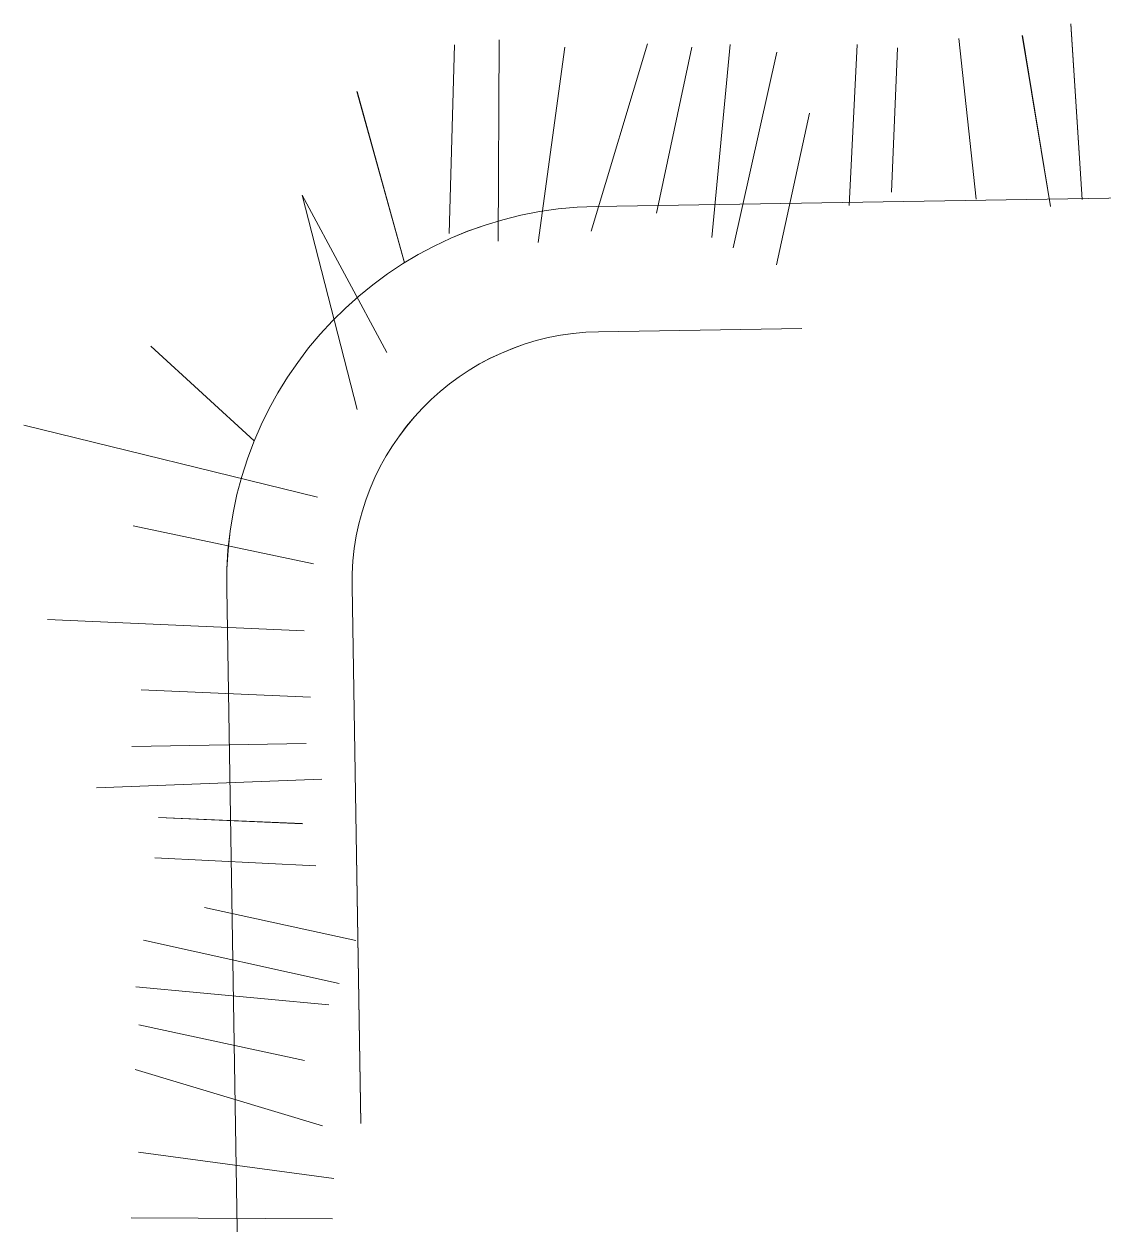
# Model space of a CAD drawing. Header units: centimetres. Extents: x 3695 to 5327, y 1631 to 2449.
# Drawn here: x 4604.9 to 4671.2, y 2037.9 to 2111.5 of the extents above; entities that cross this region are included whole.
import ezdxf

# ---------------------------------------------------------------- set-up
doc = ezdxf.new("R2010")
doc.units = ezdxf.units.CM
doc.layers.add('傢俱', color=7, linetype='Continuous', lineweight=15)

# ---------------------------------------------------------------- blocks, each defined once
blk = doc.blocks.new('沙發030')
for p, q in [((121.857, -277.936), (121.857, -227.727)), ((115.993, -239.138), (128.346, -239.398)), ((115.863, -241.61), (127.826, -243.432)), ((114.145, -244.978), (114.157, -277.936)), ((116.513, -244.864), (127.956, -248.507)), ((117.553, -248.897), (127.696, -251.24)), ((115.993, -252.281), (127.826, -253.582)), ((115.343, -253.582), (127.306, -256.445)), ((114.264, -256.211), (123.532, -258.393)), ((116.656, -260.83), (126.539, -261.481)), ((117.436, -263.432), (126.279, -263.953)), ((116.192, -266.146), (130.05, -265.831)), ((117.137, -268.349), (127.845, -268.349)), ((116.822, -271.182), (127.215, -271.811)), ((117.137, -275.273), (132.884, -276.217)), ((116.507, -279.365), (127.53, -281.882)), ((116.192, -283.456), (134.144, -288.177)), ((120.015, -286.977), (126.271, -292.898)), ((116.822, -302.025), (113.673, -288.806)), ((111.783, -292.268), (116.822, -302.025)), ((98.757, -293.336), (86.269, -293.336)), ((87.77, -297.274), (85.588, -306.542)), ((90.399, -298.352), (87.536, -310.315)), ((110.607, -297.765), (113.358, -308.319)), ((91.7, -299.002), (90.399, -310.835)), ((102.371, -298.872), (100.549, -310.835)), ((104.843, -299.002), (104.583, -311.355)), ((99.118, -299.522), (95.474, -310.965)), ((107.836, -299.522), (107.315, -311.095)), ((70.874, -300.575), (72.436, -311.108)), ((95.084, -300.562), (92.741, -310.705)), ((98.757, -301.036), (-101.05, -301.036)), ((68.922, -300.965), (69.443, -311.758)), ((75.429, -301.096), (76.34, -310.978)), ((83.236, -300.835), (82.586, -310.718)), ((80.634, -301.616), (80.113, -310.458))]:
    blk.add_line(p, q)
for radius in [23.1, 15.4]:
    blk.add_arc((98.757, -277.936), radius, 270, 0)

msp = doc.modelspace()

# ---------------------------------------------------------------- linework, layer by layer
at = {"layer": '傢俱'}
for p, q in [((4667.966, 2100.326), (4666.235, 2110.832)), ((4669.912, 2100.747), (4669.217, 2111.53)), ((4631.027, 2098.674), (4631.36, 2110.254)), ((4634.028, 2098.202), (4634.088, 2110.558)), ((4636.502, 2098.112), (4638.13, 2110.104)), ((4639.744, 2098.815), (4643.202, 2110.316)), ((4643.761, 2099.921), (4645.938, 2110.1)), ((4647.169, 2098.415), (4648.278, 2110.268)), ((4655.602, 2100.385), (4656.092, 2110.277)), ((4663.404, 2100.772), (4662.333, 2110.639)), ((4648.48, 2097.786), (4651.149, 2109.794)), ((4658.192, 2101.208), (4658.569, 2110.057)), ((4628.285, 2096.873), (4625.363, 2107.381)), ((4651.126, 2096.751), (4653.158, 2106.053)), ((4640.08, 2100.335), (4839.86, 2103.571)), ((4627.198, 2091.357), (4622.001, 2101.031)), ((4622.001, 2101.031), (4625.364, 2087.865)), ((4640.204, 2092.636), (4652.692, 2092.838)), ((4619.053, 2085.933), (4612.702, 2091.752)), ((4622.932, 2082.475), (4604.906, 2086.904)), ((4622.683, 2078.378), (4611.621, 2080.717)), ((4625.602, 2044.034), (4625.056, 2076.988)), ((4617.357, 2076.863), (4618.17, 2026.661)), ((4622.12, 2074.277), (4606.359, 2074.966)), ((4622.501, 2070.192), (4612.099, 2070.653)), ((4622.232, 2067.354), (4611.525, 2067.181)), ((4623.212, 2065.167), (4609.361, 2064.628)), ((4622.012, 2062.433), (4613.163, 2062.811)), ((4622.835, 2059.844), (4612.943, 2060.334)), ((4625.301, 2055.264), (4615.998, 2057.296)), ((4624.265, 2052.618), (4612.257, 2055.287)), ((4623.636, 2051.307), (4611.783, 2052.416)), ((4622.131, 2047.898), (4611.951, 2050.076)), ((4623.236, 2043.882), (4611.735, 2047.34)), ((4623.939, 2040.64), (4611.948, 2042.268)), ((4623.849, 2038.166), (4611.493, 2038.226))]:
    msp.add_line(p, q, dxfattribs=at)
for radius in [23.1, 15.4]:
    msp.add_arc((4640.454, 2077.238), radius, 90.92798, 180.92798, dxfattribs=at)

# ---------------------------------------------------------------- block references
at = {"layer": '傢俱', "rotation": 180.9279815504732}
msp.add_blockref('沙發030', (4743.7, 1800.938), dxfattribs=at)

doc.saveas('drawing.dxf')
